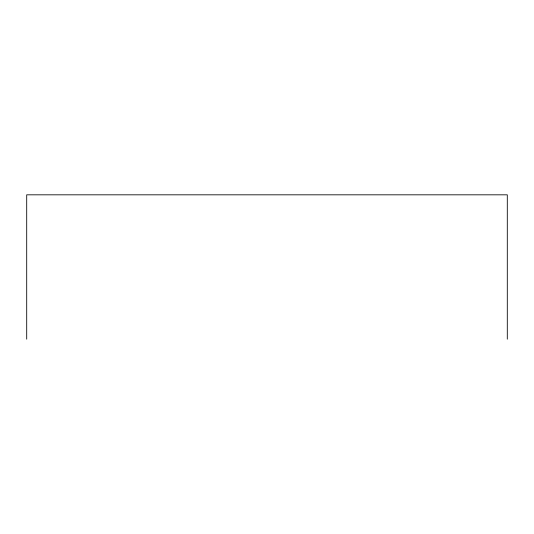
<?xml version="1.0" encoding="UTF-8"?>
<svg xmlns="http://www.w3.org/2000/svg" width="534" height="534" viewBox="0 0 534 534"><rect width="100%" height="100%" fill="white"/><g stroke="black" fill="none" stroke-linecap="round" stroke-linejoin="round"><path stroke-width="0.8" d="M507.3 339.177L507.3 194.823L26.7 194.823L26.7 339.177"/></g></svg>
